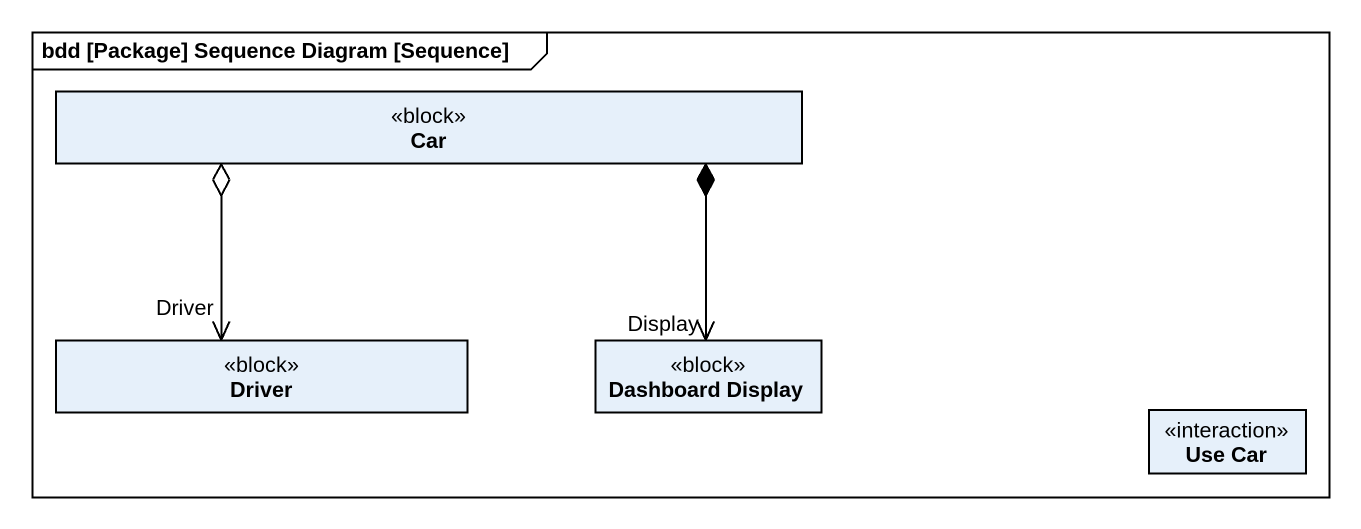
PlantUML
@startuml
mainframe bdd [Package] Sequence Diagram [Sequence]
hide circle
hide empty members
class Car <<block>>
class Driver <<block>>
class "Dashboard Display" as Dashboard_Display <<block>>
class "Use Car" as Use_Car <<interaction>>
Car o--> "Driver" Driver
Car *--> "Display" Dashboard_Display
@enduml
